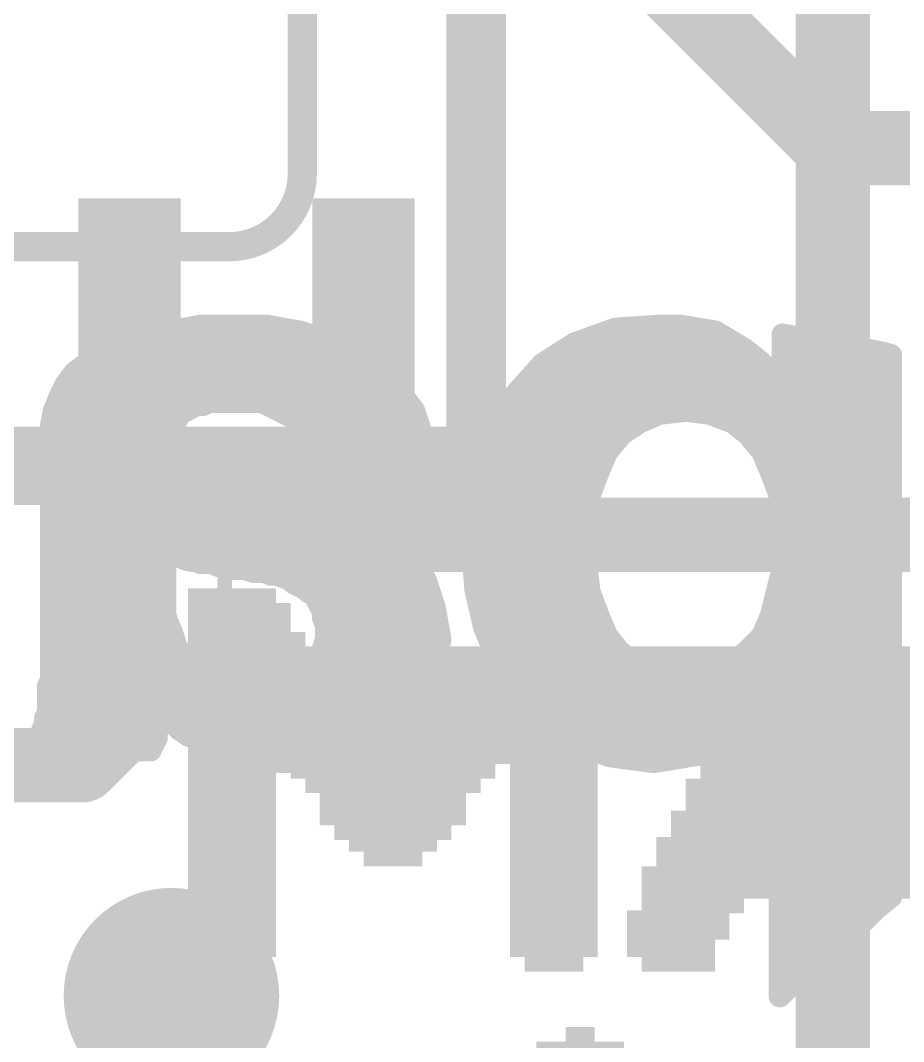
# Model space of a CAD drawing. Extents: x -23 to 84, y -20 to 26.
# Drawn here: x 13.936 to 16.955, y 18.766 to 22.255 of the extents above; entities that cross this region are included whole.
import ezdxf

# ---------------------------------------------------------------- set-up
doc = ezdxf.new("R2010")
doc.units = 0
for name, color, linetype in [('1', 12, 'CONTINUOUS'), ('16', 132, 'CONTINUOUS'), ('18', 110, 'CONTINUOUS'), ('21', 41, 'CONTINUOUS'), ('22', 40, 'CONTINUOUS'), ('51', 53, 'CONTINUOUS')]:
    doc.layers.add(name, color=color, linetype=linetype)

# ---------------------------------------------------------------- blocks, each defined once
blk = doc.blocks.new('RECT')
blk.add_solid([(-0.5, -0.5), (0.5, -0.5), (-0.5, 0.5), (0.5, 0.5)])
blk = doc.blocks.new('ROUNDV')
at = {"const_width": 0.5}
blk.add_lwpolyline([(0, -0.25, 1), (0, 0.25, 1), (0, -0.25)], format="xyb", dxfattribs=at)

msp = doc.modelspace()

# ---------------------------------------------------------------- linework, layer by layer
at = {"layer": '1', "const_width": 0.254}
for points in [[(15.9766, 22.5552), (16.7132, 21.8186)], [(16.7132, 21.8186), (17.7546, 21.8186)], [(14.3088, 20.7178), (14.3088, 21.2715)], [(14.3254, 20.7012), (14.3088, 20.7178)], [(14.3254, 20.7012), (14.5288, 20.4978)], [(14.5288, 20.4978), (20.1422, 20.4978)], [(14.4272, 19.9898), (14.1478, 19.7104)], [(19.431, 19.9898), (14.4272, 19.9898)], [(14.1478, 19.7104), (13.4832, 19.7104)]]:
    msp.add_lwpolyline(points, dxfattribs=at)
at = {"layer": '1', "const_width": 0.127}
for points in [[(16.7132, 21.8821, 1), (16.7132, 21.7551)], [(16.6683, 21.7737, 1), (16.7581, 21.8635)], [(14.3723, 21.2715, 1), (14.2453, 21.2715)], [(14.3537, 20.7627, 1), (14.2639, 20.6729)], [(14.3703, 20.7461, 1), (14.2805, 20.6563)], [(14.2805, 20.6563, 1), (14.3703, 20.7461)], [(14.2453, 20.7178, 1), (14.3723, 20.7178)], [(14.5288, 20.5613, 1), (14.5288, 20.4343)], [(14.4839, 20.4529, 1), (14.5737, 20.5427)], [(14.4272, 20.0533, 1), (14.4272, 19.9263)], [(14.4721, 19.9449, 1), (14.3823, 20.0347)], [(14.1029, 19.7553, 1), (14.1927, 19.6655)], [(14.1478, 19.6469, 1), (14.1478, 19.7739)]]:
    msp.add_lwpolyline(points, format="xyb", dxfattribs=at)
at = {"layer": '16', "const_width": 0.254}
msp.add_lwpolyline([(16.7132, 16.3068), (16.7132, 22.8854)], dxfattribs=at)
at = {"layer": '21', "const_width": 0.2032}
for points in [[(15.494, 24.257), (15.494, 20.701)], [(15.494, 20.701), (9.906, 20.701)]]:
    msp.add_lwpolyline(points, dxfattribs=at)
at = {"layer": '21', "const_width": 0.1016}
for points in [[(15.494, 20.6502, 1), (15.494, 20.7518)], [(15.4432, 20.701, 1), (15.5448, 20.701)]]:
    msp.add_lwpolyline(points, format="xyb", dxfattribs=at)
at = {"layer": '22', "const_width": 0.0762}
for points in [[(14.5514, 21.2114), (14.5014, 21.2014)], [(14.7814, 21.2114), (14.5514, 21.2114)], [(14.8314, 21.2014), (14.7814, 21.2114)], [(16.1214, 21.2114), (15.9714, 21.2014)], [(16.1914, 21.2114), (16.1214, 21.2114)], [(16.3114, 21.1914), (16.1914, 21.2114)], [(14.3414, 21.1714), (14.2914, 21.1614)], [(14.3914, 21.1914), (14.3414, 21.1714)], [(14.3719, 21.1836), (14.9148, 21.1836)], [(14.4414, 21.2014), (14.3914, 21.1914)], [(14.5014, 21.2014), (14.4414, 21.2014)], [(14.8914, 21.1914), (14.8314, 21.2014)], [(14.9514, 21.1714), (14.8914, 21.1914)], [(15.0014, 21.1614), (14.9514, 21.1714)], [(15.9714, 21.2014), (15.8314, 21.1514)], [(15.9216, 21.1836), (16.3244, 21.1836)], [(16.4114, 21.1314), (16.3114, 21.1914)], [(16.6414, 21.1614), (16.5414, 21.1814)], [(16.5414, 21.1814), (16.5414, 21.0014)], [(14.2414, 21.1414), (14.1214, 21.0514)], [(14.2914, 21.1614), (14.2414, 21.1414)], [(15.0514, 21.1414), (15.0014, 21.1614)], [(15.1514, 21.0814), (15.0514, 21.1414)], [(15.8314, 21.1514), (15.7214, 21.0814)], [(16.6814, 21.1514), (16.6414, 21.1614)], [(16.7314, 21.1414), (16.6814, 21.1514)], [(16.7714, 21.1314), (16.7314, 21.1414)], [(14.1961, 21.1074), (15.1081, 21.1074)], [(15.7623, 21.1074), (16.4414, 21.1074)], [(16.4614, 21.0914), (16.4114, 21.1314)], [(16.5414, 21.1074), (16.9114, 21.1074)], [(16.8214, 21.1314), (16.7714, 21.1314)], [(16.8714, 21.1214), (16.8214, 21.1314)], [(16.9114, 21.1114), (16.8714, 21.1214)], [(16.9114, 19.2614), (16.9114, 21.1114)], [(15.1914, 21.0514), (15.1514, 21.0814)], [(15.7214, 21.0814), (15.6314, 20.9814)], [(16.5014, 21.0514), (16.4614, 21.0914)], [(14.1214, 21.0514), (14.0914, 21.0114)], [(14.1063, 21.0312), (15.2066, 21.0312)], [(15.2214, 21.0114), (15.1914, 21.0514)], [(15.6762, 21.0312), (16.5176, 21.0312)], [(16.5414, 21.0014), (16.5014, 21.0514)], [(16.5414, 21.0312), (16.9114, 21.0312)], [(14.0914, 21.0114), (14.0714, 20.9714)], [(15.2514, 20.9614), (15.2214, 21.0114)], [(14.0714, 20.9714), (14.0514, 20.9214)], [(15.2814, 20.9214), (15.2514, 20.9614)], [(15.6314, 20.9814), (15.5614, 20.8714)], [(14.0648, 20.955), (15.2562, 20.955)], [(14.4814, 20.9114), (14.5414, 20.9414)], [(14.5414, 20.9414), (14.5614, 20.9414)], [(14.5614, 20.9414), (14.5814, 20.9514)], [(14.5814, 20.9514), (14.7614, 20.9514)], [(14.7614, 20.9514), (14.8614, 20.9014)], [(15.6146, 20.955), (16.9114, 20.955)], [(14.0514, 20.9214), (14.0414, 20.8714)], [(14.4614, 20.8814), (14.4714, 20.8914)], [(14.4714, 20.8914), (14.4814, 20.9114)], [(14.8614, 20.9014), (14.9014, 20.8614)], [(15.3014, 20.8614), (15.2814, 20.9214)], [(16.0514, 20.8814), (16.1214, 20.9114)], [(16.1214, 20.9114), (16.2114, 20.9214)], [(16.2114, 20.9214), (16.2914, 20.9114)], [(16.2914, 20.9114), (16.3714, 20.8814)], [(14.0414, 20.8714), (14.0414, 20.0014)], [(14.0429, 20.8788), (14.4601, 20.8788)], [(14.4314, 20.8214), (14.4614, 20.8814)], [(14.884, 20.8788), (15.2956, 20.8788)], [(14.9014, 20.8614), (14.9114, 20.8414)], [(15.3214, 20.7414), (15.3014, 20.8614)], [(15.5614, 20.8714), (15.5214, 20.7414)], [(15.5661, 20.8788), (16.0475, 20.8788)], [(15.9914, 20.8414), (16.0514, 20.8814)], [(16.3714, 20.8814), (16.4214, 20.8414)], [(16.3746, 20.8788), (16.9114, 20.8788)], [(14.4314, 20.7114), (14.4314, 20.8214)], [(14.9114, 20.8414), (14.9214, 20.8114)], [(15.9414, 20.7814), (15.9914, 20.8414)], [(16.4214, 20.8414), (16.4714, 20.7814)], [(14.0414, 20.8026), (14.4314, 20.8026)], [(14.9214, 20.8114), (14.9314, 20.7914)], [(14.9258, 20.8026), (15.3112, 20.8026)], [(14.9314, 20.7914), (14.9314, 20.7414)], [(15.5402, 20.8026), (15.9591, 20.8026)], [(16.4537, 20.8026), (16.9114, 20.8026)], [(15.9114, 20.7114), (15.9414, 20.7814)], [(16.4714, 20.7814), (16.5014, 20.7114)], [(14.0414, 20.7264), (14.4314, 20.7264)], [(14.9314, 20.7414), (15.3214, 20.7414)], [(15.5214, 20.7414), (15.4914, 20.6014)], [(15.5182, 20.7264), (15.9178, 20.7264)], [(16.495, 20.7264), (16.9114, 20.7264)], [(14.4614, 20.6714), (14.4314, 20.7114)], [(15.8814, 20.6314), (15.9114, 20.7114)], [(16.5014, 20.7114), (16.5314, 20.6314)], [(14.0414, 20.6502), (14.4967, 20.6502)], [(14.5114, 20.6414), (14.4614, 20.6714)], [(15.5019, 20.6502), (15.8885, 20.6502)], [(16.5244, 20.6502), (16.9114, 20.6502)], [(14.5714, 20.6214), (14.5114, 20.6414)], [(14.6414, 20.6014), (14.5714, 20.6214)], [(15.8714, 20.5514), (15.8814, 20.6314)], [(16.5314, 20.6314), (16.5414, 20.5514)], [(14.6414, 20.6014), (14.5914, 20.4014)], [(14.5914, 20.4014), (14.6414, 20.6014)], [(14.7114, 20.5914), (14.6414, 20.6014)], [(14.8914, 20.5714), (14.7114, 20.5914)], [(15.4914, 20.6014), (15.4814, 20.4514)], [(14.0414, 20.574), (14.6346, 20.574)], [(14.6346, 20.574), (14.868, 20.574)], [(14.8114, 20.3614), (14.8914, 20.5714)], [(14.8914, 20.5714), (14.8114, 20.3614)], [(14.9814, 20.5614), (14.8914, 20.5714)], [(15.0614, 20.5414), (14.9814, 20.5614)], [(15.4896, 20.574), (15.8742, 20.574)], [(15.8714, 20.4614), (15.8714, 20.5514)], [(16.5386, 20.574), (16.9114, 20.574)], [(16.5414, 20.5514), (16.5414, 20.3814)], [(15.1414, 20.5114), (15.0614, 20.5414)], [(15.2114, 20.4714), (15.1414, 20.5114)], [(14.0414, 20.4978), (14.6155, 20.4978)], [(14.6155, 20.4978), (14.8634, 20.4978)], [(14.8634, 20.4978), (15.1652, 20.4978)], [(15.4845, 20.4978), (15.8714, 20.4978)], [(16.5414, 20.4978), (16.9114, 20.4978)], [(14.4314, 20.2214), (14.4314, 20.4514)], [(14.4314, 20.4514), (14.4514, 20.4314)], [(15.2814, 20.4114), (15.2114, 20.4714)], [(15.8714, 20.4614), (15.4814, 20.4514)], [(15.4814, 20.4514), (15.8714, 20.4614)], [(15.4814, 20.4514), (15.4914, 20.3114)], [(15.8714, 20.3814), (15.8714, 20.4614)], [(14.0414, 20.4216), (14.4314, 20.4216)], [(14.4514, 20.4314), (14.4714, 20.4314)], [(14.4714, 20.4314), (14.5114, 20.4114)], [(14.491, 20.4216), (14.5965, 20.4216)], [(14.5114, 20.4114), (14.5314, 20.4114)], [(14.5314, 20.4114), (14.5514, 20.4014)], [(14.5965, 20.4216), (14.8343, 20.4216)], [(14.8343, 20.4216), (15.2695, 20.4216)], [(15.3214, 20.3414), (15.2814, 20.4114)], [(15.4835, 20.4216), (15.8714, 20.4216)], [(16.5414, 20.4216), (16.9114, 20.4216)], [(14.5514, 20.4014), (14.5914, 20.4014)], [(14.5914, 20.4014), (14.6114, 20.3914)], [(14.6114, 20.3914), (14.6314, 20.3914)], [(14.6314, 20.3914), (14.6614, 20.3814)], [(14.6614, 20.3814), (14.7014, 20.3814)], [(14.7014, 20.3814), (14.7314, 20.3714)], [(14.7314, 20.3714), (14.7714, 20.3714)], [(14.7714, 20.3714), (14.7914, 20.3614)], [(15.8814, 20.3014), (15.8714, 20.3814)], [(16.5414, 20.3814), (16.5014, 20.2214)], [(14.0414, 20.3454), (14.4314, 20.3454)], [(14.7914, 20.3614), (14.8114, 20.3614)], [(14.8114, 20.3614), (14.8414, 20.3514)], [(14.8414, 20.3514), (14.8614, 20.3414)], [(14.8534, 20.3454), (15.3191, 20.3454)], [(14.8614, 20.3414), (14.8714, 20.3314)], [(15.3514, 20.2514), (15.3214, 20.3414)], [(15.489, 20.3454), (15.8759, 20.3454)], [(16.5324, 20.3454), (16.9114, 20.3454)], [(14.8714, 20.3314), (14.9114, 20.3114)], [(14.9114, 20.3114), (14.9214, 20.3014)], [(14.9214, 20.3014), (14.9414, 20.2914)], [(15.4914, 20.3114), (15.5214, 20.1814)], [(15.9114, 20.2214), (15.8814, 20.3014)], [(14.0414, 20.2692), (14.4314, 20.2692)], [(14.9414, 20.2914), (14.9714, 20.2314)], [(14.9525, 20.2692), (15.3455, 20.2692)], [(15.5011, 20.2692), (15.8935, 20.2692)], [(16.5133, 20.2692), (16.9114, 20.2692)], [(14.9714, 20.2314), (14.9714, 20.2114)], [(15.3714, 20.1414), (15.3514, 20.2514)], [(14.0414, 20.193), (14.4409, 20.193)], [(14.4414, 20.1914), (14.4314, 20.2214)], [(14.9714, 20.2114), (14.9814, 20.1914)], [(14.9806, 20.193), (15.362, 20.193)], [(15.5187, 20.193), (15.8511, 20.193)], [(15.5714, 20.0614), (15.9114, 20.2214)], [(15.9114, 20.2214), (15.5714, 20.0614)], [(15.8511, 20.193), (15.9236, 20.193)], [(15.9414, 20.1514), (15.9114, 20.2214)], [(16.5014, 20.2214), (16.4714, 20.1514)], [(16.4892, 20.193), (16.9114, 20.193)], [(14.4514, 20.1714), (14.4414, 20.1914)], [(14.4714, 20.1114), (14.4514, 20.1714)], [(14.9814, 20.1914), (14.9814, 20.1414)], [(15.5214, 20.1814), (15.5714, 20.0614)], [(14.9814, 20.1414), (14.9714, 20.1114)], [(15.3614, 20.0914), (15.3714, 20.1414)], [(15.9814, 20.1014), (15.9414, 20.1514)], [(16.4714, 20.1514), (16.4214, 20.1014)], [(14.0414, 20.1168), (14.4696, 20.1168)], [(14.4914, 20.0914), (14.4714, 20.1114)], [(14.5114, 20.0614), (14.4914, 20.0914)], [(14.9714, 20.0914), (14.9614, 20.0714)], [(14.9714, 20.1114), (14.9714, 20.0914)], [(14.9732, 20.1168), (15.3665, 20.1168)], [(15.3614, 20.0414), (15.3614, 20.0914)], [(15.5483, 20.1168), (15.6891, 20.1168)], [(15.6891, 20.1168), (15.9691, 20.1168)], [(16.0414, 20.0514), (15.9814, 20.1014)], [(16.4214, 20.1014), (16.3614, 20.0514)], [(16.4368, 20.1168), (16.9114, 20.1168)], [(14.5314, 20.0414), (14.5114, 20.0614)], [(14.9514, 20.0614), (14.9414, 20.0414)], [(14.9614, 20.0714), (14.9514, 20.0614)], [(15.5714, 20.0614), (15.6314, 19.9514)], [(14.0414, 20.0406), (14.5326, 20.0406)], [(14.5614, 20.0214), (14.5314, 20.0414)], [(14.6014, 20.0114), (14.5614, 20.0214)], [(14.9114, 20.0214), (14.8714, 20.0014)], [(14.9214, 20.0314), (14.9114, 20.0214)], [(14.9414, 20.0414), (14.9214, 20.0314)], [(14.9398, 20.0406), (15.361, 20.0406)], [(15.3414, 20.0014), (15.3614, 20.0414)], [(15.5827, 20.0406), (16.0846, 20.0406)], [(16.1214, 20.0314), (16.0414, 20.0514)], [(16.2014, 20.0214), (16.1214, 20.0314)], [(16.2914, 20.0314), (16.2014, 20.0214)], [(16.3614, 20.0514), (16.2914, 20.0314)], [(16.3236, 20.0406), (16.9114, 20.0406)], [(14.0414, 20.0014), (14.0314, 19.9814)], [(14.6414, 19.9914), (14.6014, 20.0114)], [(14.6914, 19.9914), (14.6414, 19.9914)], [(14.7414, 19.9814), (14.6914, 19.9914)], [(14.8114, 19.9914), (14.7914, 19.9814)], [(14.8314, 19.9914), (14.8114, 19.9914)], [(14.8514, 20.0014), (14.8314, 19.9914)], [(14.8714, 20.0014), (14.8514, 20.0014)], [(15.3314, 19.9514), (15.3414, 20.0014)], [(14.0314, 19.9814), (14.0314, 19.8914)], [(14.0314, 19.9644), (15.334, 19.9644)], [(14.7914, 19.9814), (14.7414, 19.9814)], [(15.3114, 19.9214), (15.3314, 19.9514)], [(15.6243, 19.9644), (16.9114, 19.9644)], [(15.6314, 19.9514), (15.7214, 19.8614)], [(15.2814, 19.8814), (15.3114, 19.9214)], [(16.4414, 19.8414), (16.5214, 19.9414)], [(16.5214, 19.9414), (16.5314, 19.9414)], [(16.5314, 19.9414), (16.5314, 18.9214)], [(14.0314, 19.8914), (14.0214, 19.8714)], [(14.0298, 19.8882), (14.4114, 19.8882)], [(14.4114, 19.8414), (14.4114, 19.9014)], [(14.4114, 19.9014), (14.4314, 19.8714)], [(14.4202, 19.8882), (15.2865, 19.8882)], [(15.2614, 19.8514), (15.2814, 19.8814)], [(15.6946, 19.8882), (16.4788, 19.8882)], [(16.5314, 19.8882), (16.9114, 19.8882)], [(14.0214, 19.8514), (14.0114, 19.8314)], [(14.0214, 19.8714), (14.0214, 19.8514)], [(14.4314, 19.8714), (14.4614, 19.8514)], [(14.4614, 19.8514), (14.4814, 19.8314)], [(15.2314, 19.8214), (15.2614, 19.8514)], [(15.7214, 19.8614), (15.8314, 19.7814)], [(14.0114, 19.8314), (14.0114, 19.8014)], [(14.0114, 19.812), (14.4014, 19.812)], [(14.4014, 19.8314), (14.4114, 19.8414)], [(14.4014, 19.8014), (14.4014, 19.8314)], [(14.4814, 19.8314), (14.5114, 19.8114)], [(14.5105, 19.812), (15.2126, 19.812)], [(14.5114, 19.8114), (14.5414, 19.8014)], [(15.1914, 19.8014), (15.2314, 19.8214)], [(15.7893, 19.812), (16.3924, 19.812)], [(16.3414, 19.7814), (16.4414, 19.8414)], [(16.5314, 19.812), (16.9114, 19.812)], [(14.0014, 19.7814), (13.9914, 19.7714)], [(14.0114, 19.8014), (14.0014, 19.7814)], [(14.3814, 19.7714), (14.3914, 19.7814)], [(14.3914, 19.7914), (14.4014, 19.8014)], [(14.3914, 19.7814), (14.3914, 19.7914)], [(14.5414, 19.8014), (14.5714, 19.7814)], [(14.5714, 19.7814), (14.6914, 19.7414)], [(15.1214, 19.7614), (15.1614, 19.7814)], [(15.1614, 19.7814), (15.1914, 19.8014)], [(15.8314, 19.7814), (15.9514, 19.7414)], [(16.2814, 19.7514), (16.3414, 19.7814)], [(13.9914, 19.7714), (13.9914, 19.7614)], [(13.9914, 19.7614), (14.3814, 19.7614)], [(14.3814, 19.7614), (14.3814, 19.7714)], [(14.6914, 19.7414), (14.7214, 19.7414)], [(14.7214, 19.7414), (14.7514, 19.7314)], [(15.0314, 19.7314), (15.0714, 19.7414)], [(15.0714, 19.7414), (15.1214, 19.7614)], [(15.9514, 19.7414), (16.1014, 19.7214)], [(16.1014, 19.7214), (16.2814, 19.7514)], [(14.7382, 19.7358), (15.049, 19.7358)], [(14.7514, 19.7314), (14.7914, 19.7314)], [(14.7914, 19.7314), (14.8214, 19.7214)], [(14.8214, 19.7214), (14.9314, 19.7214)], [(14.9314, 19.7214), (14.9814, 19.7314)], [(14.9814, 19.7314), (15.0314, 19.7314)], [(15.9934, 19.7358), (16.1878, 19.7358)], [(16.5314, 19.7358), (16.9114, 19.7358)], [(16.5314, 19.6596), (16.9114, 19.6596)], [(16.5314, 19.5834), (16.9114, 19.5834)], [(16.5314, 19.5072), (16.9114, 19.5072)], [(16.5314, 19.431), (16.9114, 19.431)], [(16.5314, 19.3548), (16.9114, 19.3548)], [(16.5314, 19.2786), (16.9114, 19.2786)], [(16.8614, 19.2214), (16.9114, 19.2614)], [(16.7714, 19.1314), (16.8614, 19.2214)], [(16.5314, 19.2024), (16.8424, 19.2024)], [(16.5314, 19.1262), (16.7649, 19.1262)], [(16.6214, 19.0114), (16.7714, 19.1314)], [(16.5314, 19.05), (16.6697, 19.05)], [(16.5314, 18.9214), (16.6214, 19.0114)], [(16.5314, 18.9738), (16.5838, 18.9738)]]:
    msp.add_lwpolyline(points, dxfattribs=at)
at = {"layer": '22', "const_width": 0.0381}
for points in [[(14.5514, 21.2305, 1), (14.5514, 21.1924)], [(14.5551, 21.1927, 1), (14.5477, 21.2301)], [(14.7851, 21.2301, 1), (14.7777, 21.1927)], [(14.7814, 21.1924, 1), (14.7814, 21.2305)], [(16.1214, 21.2305, 1), (16.1214, 21.1924)], [(16.1227, 21.1924, 1), (16.1201, 21.2304)], [(16.1945, 21.2302, 1), (16.1883, 21.1926)], [(16.1914, 21.1924, 1), (16.1914, 21.2305)], [(14.3343, 21.1891, 1), (14.3485, 21.1537)], [(14.3451, 21.1527, 1), (14.3377, 21.1901)], [(14.3719, 21.2027, 1), (14.3719, 21.1646)], [(14.3877, 21.2101, 1), (14.3951, 21.1727)], [(14.3985, 21.1737, 1), (14.3843, 21.2091)], [(14.4414, 21.2204, 1), (14.4414, 21.1823)], [(14.4451, 21.1827, 1), (14.4377, 21.2201)], [(14.4977, 21.2201, 1), (14.5051, 21.1827)], [(14.5014, 21.1823, 1), (14.5014, 21.2204)], [(14.8345, 21.2202, 1), (14.8283, 21.1826)], [(14.8277, 21.1827, 1), (14.8351, 21.2201)], [(14.8974, 21.2095, 1), (14.8854, 21.1733)], [(14.8883, 21.1726, 1), (14.8945, 21.2102)], [(14.9148, 21.1646, 1), (14.9148, 21.2027)], [(14.9551, 21.1901, 1), (14.9477, 21.1527)], [(14.9454, 21.1533, 1), (14.9574, 21.1895)], [(15.9216, 21.2027, 1), (15.9216, 21.1646)], [(15.9701, 21.2204, 1), (15.9727, 21.1824)], [(15.9778, 21.1835, 1), (15.965, 21.2193)], [(16.3212, 21.2077, 1), (16.3016, 21.1751)], [(16.3083, 21.1726, 1), (16.3145, 21.2102)], [(16.3244, 21.1646, 1), (16.3244, 21.2027)], [(16.5451, 21.2001, 1), (16.5377, 21.1627)], [(16.5604, 21.1814, 1), (16.5223, 21.1814)], [(14.2343, 21.1591, 1), (14.2485, 21.1237)], [(14.2528, 21.1262, 1), (14.23, 21.1566)], [(14.2877, 21.1801, 1), (14.2951, 21.1427)], [(14.2985, 21.1437, 1), (14.2843, 21.1791)], [(15.0085, 21.1791, 1), (14.9943, 21.1437)], [(14.9977, 21.1427, 1), (15.0051, 21.1801)], [(15.0612, 21.1577, 1), (15.0416, 21.1251)], [(15.0443, 21.1237, 1), (15.0585, 21.1591)], [(15.825, 21.1693, 1), (15.8378, 21.1335)], [(15.8416, 21.1353, 1), (15.8212, 21.1675)], [(16.646, 21.1799, 1), (16.6368, 21.1429)], [(16.6377, 21.1427, 1), (16.6451, 21.1801)], [(16.6851, 21.1701, 1), (16.6777, 21.1327)], [(16.6768, 21.1329, 1), (16.686, 21.1699)], [(16.736, 21.1599, 1), (16.7268, 21.1229)], [(16.7277, 21.1227, 1), (16.7351, 21.1601)], [(14.1961, 21.1265, 1), (14.1961, 21.0884)], [(15.1081, 21.0884, 1), (15.1081, 21.1265)], [(15.7623, 21.1265, 1), (15.7623, 21.0884)], [(16.4233, 21.1463, 1), (16.3995, 21.1165)], [(16.4016, 21.1151, 1), (16.4212, 21.1477)], [(16.4414, 21.0884, 1), (16.4414, 21.1265)], [(16.5414, 21.1265, 1), (16.5414, 21.0884)], [(16.7714, 21.1504, 1), (16.7714, 21.1123)], [(16.7668, 21.1129, 1), (16.776, 21.1499)], [(16.8251, 21.1501, 1), (16.8177, 21.1127)], [(16.8214, 21.1123, 1), (16.8214, 21.1504)], [(16.876, 21.1399, 1), (16.8668, 21.1029)], [(16.8677, 21.1027, 1), (16.8751, 21.1401)], [(16.9305, 21.1114, 1), (16.8924, 21.1114)], [(16.9068, 21.0929, 1), (16.916, 21.1299)], [(16.9114, 21.0884, 1), (16.9114, 21.1265)], [(15.1628, 21.0966, 1), (15.14, 21.0662)], [(15.1416, 21.0651, 1), (15.1612, 21.0977)], [(15.7112, 21.0975, 1), (15.7316, 21.0653)], [(15.7356, 21.0687, 1), (15.7072, 21.0941)], [(16.4749, 21.1049, 1), (16.4479, 21.0779)], [(16.4495, 21.0765, 1), (16.4733, 21.1063)], [(14.1063, 21.0503, 1), (14.1063, 21.0122)], [(14.11, 21.0666, 1), (14.1328, 21.0362)], [(14.1366, 21.04, 1), (14.1062, 21.0628)], [(15.2066, 21.0628, 1), (15.1762, 21.04)], [(15.18, 21.0362, 1), (15.2028, 21.0666)], [(15.2066, 21.0122, 1), (15.2066, 21.0503)], [(15.6762, 21.0503, 1), (15.6762, 21.0122)], [(16.5163, 21.0633, 1), (16.4865, 21.0395)], [(16.4879, 21.0379, 1), (16.5149, 21.0649)], [(16.5176, 21.0122, 1), (16.5176, 21.0503)], [(16.5414, 21.0503, 1), (16.5414, 21.0122)], [(16.9114, 21.0122, 1), (16.9114, 21.0503)], [(14.0762, 21.0228, 1), (14.1066, 21)], [(14.1084, 21.0029, 1), (14.0744, 21.0199)], [(15.2377, 21.0212, 1), (15.2051, 21.0016)], [(15.2062, 21, 1), (15.2366, 21.0228)], [(14.0544, 20.9799, 1), (14.0884, 20.9629)], [(14.0891, 20.9643, 1), (14.0537, 20.9785)], [(15.2666, 20.9728, 1), (15.2362, 20.95)], [(15.6172, 20.9941, 1), (15.6456, 20.9687)], [(15.6475, 20.9712, 1), (15.6153, 20.9916)], [(16.5223, 21.0014, 1), (16.5604, 21.0014)], [(16.5265, 20.9895, 1), (16.5563, 21.0133)], [(14.0648, 20.9741, 1), (14.0648, 20.936)], [(14.5414, 20.9605, 1), (14.5414, 20.9224)], [(14.5499, 20.9244, 1), (14.5329, 20.9584)], [(14.5529, 20.9584, 1), (14.5699, 20.9244)], [(14.5614, 20.9224, 1), (14.5614, 20.9605)], [(14.5814, 20.9704, 1), (14.5814, 20.9323)], [(14.5899, 20.9344, 1), (14.5729, 20.9684)], [(14.7699, 20.9684, 1), (14.7529, 20.9344)], [(14.7614, 20.9323, 1), (14.7614, 20.9704)], [(15.2351, 20.9516, 1), (15.2677, 20.9712)], [(15.2562, 20.936, 1), (15.2562, 20.9741)], [(15.6146, 20.9741, 1), (15.6146, 20.936)], [(16.9114, 20.936, 1), (16.9114, 20.9741)], [(14.0337, 20.9285, 1), (14.0691, 20.9143)], [(14.0701, 20.9177, 1), (14.0327, 20.9251)], [(14.4849, 20.8779, 1), (14.4579, 20.9049)], [(14.4729, 20.9284, 1), (14.4899, 20.8944)], [(14.4984, 20.9029, 1), (14.4644, 20.9199)], [(14.8749, 20.9149, 1), (14.8479, 20.8879)], [(14.8529, 20.8844, 1), (14.8699, 20.9184)], [(15.2995, 20.9274, 1), (15.2633, 20.9154)], [(15.2662, 20.91, 1), (15.2966, 20.9328)], [(16.1193, 20.9303, 1), (16.1235, 20.8925)], [(16.1289, 20.8939, 1), (16.1139, 20.9289)], [(16.2138, 20.9403, 1), (16.209, 20.9025)], [(16.2135, 20.9025, 1), (16.2093, 20.9403)], [(16.2981, 20.9292, 1), (16.2847, 20.8936)], [(16.289, 20.8925, 1), (16.2938, 20.9303)], [(14.0605, 20.8714, 1), (14.0224, 20.8714)], [(14.0227, 20.8751, 1), (14.0601, 20.8677)], [(14.0429, 20.8979, 1), (14.0429, 20.8598)], [(14.4479, 20.8949, 1), (14.4749, 20.8679)], [(14.4784, 20.8729, 1), (14.4444, 20.8899)], [(14.4544, 20.8999, 1), (14.4884, 20.8829)], [(14.4601, 20.8598, 1), (14.4601, 20.8979)], [(14.884, 20.8979, 1), (14.884, 20.8598)], [(14.9184, 20.8699, 1), (14.8844, 20.8529)], [(14.8879, 20.8479, 1), (14.9149, 20.8749)], [(15.3202, 20.8645, 1), (15.2826, 20.8583)], [(15.2956, 20.8598, 1), (15.2956, 20.8979)], [(15.5453, 20.8816, 1), (15.5775, 20.8612)], [(15.5796, 20.8658, 1), (15.5432, 20.877)], [(15.5661, 20.8979, 1), (15.5661, 20.8598)], [(16.0439, 20.8989, 1), (16.0589, 20.8639)], [(16.062, 20.8655, 1), (16.0408, 20.8973)], [(16.0475, 20.8598, 1), (16.0475, 20.8979)], [(16.3833, 20.8963, 1), (16.3595, 20.8665)], [(16.3746, 20.8979, 1), (16.3746, 20.8598)], [(16.3647, 20.8636, 1), (16.3781, 20.8992)], [(16.9114, 20.8598, 1), (16.9114, 20.8979)], [(14.4505, 20.8214, 1), (14.4123, 20.8214)], [(14.9295, 20.8474, 1), (14.8933, 20.8354)], [(14.8944, 20.8329, 1), (14.9284, 20.8499)], [(15.2833, 20.8554, 1), (15.3195, 20.8674)], [(15.9808, 20.8573, 1), (16.002, 20.8255)], [(16.006, 20.8292, 1), (15.9768, 20.8536)], [(16.436, 20.8536, 1), (16.4068, 20.8292)], [(16.4095, 20.8265, 1), (16.4333, 20.8563)], [(14.0414, 20.8217, 1), (14.0414, 20.7836)], [(14.4144, 20.8299, 1), (14.4484, 20.8129)], [(14.4314, 20.7836, 1), (14.4314, 20.8217)], [(14.9384, 20.8199, 1), (14.9044, 20.8029)], [(14.9033, 20.8054, 1), (14.9395, 20.8174)], [(14.9258, 20.8217, 1), (14.9258, 20.7836)], [(14.9505, 20.7914, 1), (14.9123, 20.7914)], [(15.3112, 20.7836, 1), (15.3112, 20.8217)], [(15.5402, 20.8217, 1), (15.5402, 20.7836)], [(15.9591, 20.7836, 1), (15.9591, 20.8217)], [(16.4537, 20.8217, 1), (16.4537, 20.7836)], [(16.9114, 20.7836, 1), (16.9114, 20.8217)], [(14.9144, 20.7829, 1), (14.9484, 20.7999)], [(15.9268, 20.7936, 1), (15.956, 20.7692)], [(15.9589, 20.7739, 1), (15.9239, 20.7889)], [(16.4889, 20.7889, 1), (16.4539, 20.7739)], [(16.4568, 20.7692, 1), (16.486, 20.7936)], [(14.0414, 20.7455, 1), (14.0414, 20.7074)], [(14.4314, 20.7074, 1), (14.4314, 20.7455)], [(14.9314, 20.7605, 1), (14.9314, 20.7224)], [(14.9123, 20.7414, 1), (14.9505, 20.7414)], [(15.3026, 20.7383, 1), (15.3402, 20.7445)], [(15.3214, 20.7224, 1), (15.3214, 20.7605)], [(15.5182, 20.7455, 1), (15.5182, 20.7074)], [(15.5032, 20.747, 1), (15.5396, 20.7358)], [(15.54, 20.7374, 1), (15.5028, 20.7454)], [(15.9178, 20.7074, 1), (15.9178, 20.7455)], [(16.495, 20.7455, 1), (16.495, 20.7074)], [(16.9114, 20.7074, 1), (16.9114, 20.7455)], [(14.4466, 20.7228, 1), (14.4162, 20.7)], [(14.4123, 20.7114, 1), (14.4505, 20.7114)], [(15.8939, 20.7189, 1), (15.9289, 20.7039)], [(15.9292, 20.7047, 1), (15.8936, 20.7181)], [(16.5192, 20.7181, 1), (16.4836, 20.7047)], [(16.4839, 20.7039, 1), (16.5189, 20.7189)], [(14.0414, 20.6693, 1), (14.0414, 20.6312)], [(14.4712, 20.6877, 1), (14.4516, 20.6551)], [(14.4462, 20.66, 1), (14.4766, 20.6828)], [(14.4967, 20.6312, 1), (14.4967, 20.6693)], [(15.5019, 20.6693, 1), (15.5019, 20.6312)], [(15.8885, 20.6312, 1), (15.8885, 20.6693)], [(16.5244, 20.6693, 1), (16.5244, 20.6312)], [(16.9114, 20.6312, 1), (16.9114, 20.6693)], [(14.5174, 20.6595, 1), (14.5054, 20.6233)], [(14.5016, 20.6251, 1), (14.5212, 20.6577)], [(14.5766, 20.6397, 1), (14.5662, 20.6031)], [(14.5654, 20.6033, 1), (14.5774, 20.6395)], [(15.8636, 20.6381, 1), (15.8992, 20.6247)], [(15.9003, 20.629, 1), (15.8625, 20.6338)], [(16.5503, 20.6338, 1), (16.5125, 20.629)], [(16.5136, 20.6247, 1), (16.5492, 20.6381)], [(14.6441, 20.6203, 1), (14.6387, 20.5825)], [(14.6599, 20.5968, 1), (14.6229, 20.606)], [(14.6599, 20.5968, 1), (14.6229, 20.606)], [(14.6362, 20.5831, 1), (14.6466, 20.6197)], [(14.7135, 20.6103, 1), (14.7093, 20.5725)], [(14.7087, 20.5725, 1), (14.7141, 20.6103)], [(15.4728, 20.6054, 1), (15.51, 20.5974)], [(15.5104, 20.6001, 1), (15.4724, 20.6027)], [(14.0414, 20.5931, 1), (14.0414, 20.555)], [(14.6346, 20.5931, 1), (14.6346, 20.555)], [(14.6346, 20.555, 1), (14.6346, 20.5931)], [(14.868, 20.555, 1), (14.868, 20.5931)], [(14.8935, 20.5903, 1), (14.8893, 20.5525)], [(14.9092, 20.5646, 1), (14.8736, 20.5782)], [(14.9092, 20.5646, 1), (14.8736, 20.5782)], [(14.8893, 20.5525, 1), (14.8935, 20.5903)], [(14.986, 20.5799, 1), (14.9768, 20.5429)], [(14.9793, 20.5425, 1), (14.9835, 20.5803)], [(15.4896, 20.5931, 1), (15.4896, 20.555)], [(15.8905, 20.5514, 1), (15.8524, 20.5514)], [(15.8742, 20.555, 1), (15.8742, 20.5931)], [(16.5386, 20.5931, 1), (16.5386, 20.555)], [(16.5604, 20.5514, 1), (16.5223, 20.5514)], [(16.9114, 20.555, 1), (16.9114, 20.5931)], [(15.0681, 20.5592, 1), (15.0547, 20.5236)], [(15.0568, 20.5229, 1), (15.066, 20.5599)], [(15.1509, 20.5279, 1), (15.1319, 20.4949)], [(15.1347, 20.4936, 1), (15.1481, 20.5292)], [(15.8525, 20.5538, 1), (15.8903, 20.549)], [(16.5225, 20.549, 1), (16.5603, 20.5538)], [(14.0414, 20.5169, 1), (14.0414, 20.4788)], [(14.6155, 20.5169, 1), (14.6155, 20.4788)], [(14.6155, 20.4788, 1), (14.6155, 20.5169)], [(14.8634, 20.5169, 1), (14.8634, 20.4788)], [(14.8634, 20.4788, 1), (14.8634, 20.5169)], [(15.1652, 20.4788, 1), (15.1652, 20.5169)], [(15.4845, 20.5169, 1), (15.4845, 20.4788)], [(15.8714, 20.4788, 1), (15.8714, 20.5169)], [(16.5414, 20.5169, 1), (16.5414, 20.4788)], [(16.9114, 20.4788, 1), (16.9114, 20.5169)], [(14.4505, 20.4514, 1), (14.4123, 20.4514)], [(14.4449, 20.4649, 1), (14.4179, 20.4379)], [(15.2238, 20.4859, 1), (15.199, 20.4569)], [(15.2019, 20.4549, 1), (15.2209, 20.4879)], [(15.5004, 20.4528, 1), (15.4624, 20.45)], [(15.4809, 20.4704, 1), (15.4819, 20.4324)], [(15.4809, 20.4704, 1), (15.4819, 20.4324)], [(15.8905, 20.4614, 1), (15.8524, 20.4614)], [(15.8524, 20.4614, 1), (15.8905, 20.4614)], [(15.8719, 20.4424, 1), (15.8709, 20.4804)], [(15.8719, 20.4424, 1), (15.8709, 20.4804)], [(14.0414, 20.4407, 1), (14.0414, 20.4026)], [(14.4314, 20.4026, 1), (14.4314, 20.4407)], [(14.4514, 20.4505, 1), (14.4514, 20.4123)], [(14.4379, 20.4179, 1), (14.4649, 20.4449)], [(14.4799, 20.4484, 1), (14.4629, 20.4144)], [(14.4714, 20.4123, 1), (14.4714, 20.4505)], [(14.491, 20.4407, 1), (14.491, 20.4026)], [(14.5114, 20.4305, 1), (14.5114, 20.3924)], [(14.5029, 20.3944, 1), (14.5199, 20.4284)], [(14.5399, 20.4284, 1), (14.5229, 20.3944)], [(14.5314, 20.3924, 1), (14.5314, 20.4305)], [(14.5965, 20.4407, 1), (14.5965, 20.4026)], [(14.5965, 20.4026, 1), (14.5965, 20.4407)], [(14.8343, 20.4407, 1), (14.8343, 20.4026)], [(14.8343, 20.4026, 1), (14.8343, 20.4407)], [(15.2979, 20.4209, 1), (15.2649, 20.4019)], [(15.269, 20.3969, 1), (15.2938, 20.4259)], [(15.2695, 20.4026, 1), (15.2695, 20.4407)], [(15.4624, 20.4527, 1), (15.5004, 20.4501)], [(15.4835, 20.4407, 1), (15.4835, 20.4026)], [(15.8714, 20.4026, 1), (15.8714, 20.4407)], [(16.5414, 20.4407, 1), (16.5414, 20.4026)], [(16.9114, 20.4026, 1), (16.9114, 20.4407)], [(14.5514, 20.4205, 1), (14.5514, 20.3824)], [(14.5429, 20.3844, 1), (14.5599, 20.4184)], [(14.5999, 20.4184, 1), (14.5829, 20.3844)], [(14.5729, 20.406, 1), (14.6099, 20.3968)], [(14.5729, 20.406, 1), (14.6099, 20.3968)], [(14.5914, 20.3824, 1), (14.5914, 20.4205)], [(14.6114, 20.4105, 1), (14.6114, 20.3724)], [(14.6029, 20.3744, 1), (14.6199, 20.4084)], [(14.6374, 20.4095, 1), (14.6254, 20.3733)], [(14.6314, 20.3724, 1), (14.6314, 20.4105)], [(14.6614, 20.4004, 1), (14.6614, 20.3623)], [(14.6554, 20.3633, 1), (14.6674, 20.3995)], [(14.7074, 20.3995, 1), (14.6954, 20.3633)], [(14.7014, 20.3623, 1), (14.7014, 20.4004)], [(14.7314, 20.3905, 1), (14.7314, 20.3524)], [(14.7254, 20.3533, 1), (14.7374, 20.3895)], [(14.7799, 20.3884, 1), (14.7629, 20.3544)], [(14.7714, 20.3524, 1), (14.7714, 20.3905)], [(15.8903, 20.3838, 1), (15.8525, 20.379)], [(16.5599, 20.3768, 1), (16.5229, 20.386)], [(14.0414, 20.3645, 1), (14.0414, 20.3264)], [(14.4314, 20.3264, 1), (14.4314, 20.3645)], [(14.7914, 20.3804, 1), (14.7914, 20.3423)], [(14.7829, 20.3444, 1), (14.7999, 20.3784)], [(14.8174, 20.3795, 1), (14.8054, 20.3433)], [(14.7936, 20.3682, 1), (14.8292, 20.3546)], [(14.7936, 20.3682, 1), (14.8292, 20.3546)], [(14.8114, 20.3423, 1), (14.8114, 20.3804)], [(14.8499, 20.3684, 1), (14.8329, 20.3344)], [(14.8534, 20.3645, 1), (14.8534, 20.3264)], [(14.8354, 20.3333, 1), (14.8474, 20.3695)], [(14.8749, 20.3549, 1), (14.8479, 20.3279)], [(14.8529, 20.3244, 1), (14.8699, 20.3584)], [(15.3395, 20.3474, 1), (15.3033, 20.3354)], [(15.3191, 20.3264, 1), (15.3191, 20.3645)], [(15.489, 20.3645, 1), (15.489, 20.3264)], [(15.8524, 20.3814, 1), (15.8905, 20.3814)], [(15.8759, 20.3264, 1), (15.8759, 20.3645)], [(16.5324, 20.3645, 1), (16.5324, 20.3264)], [(16.5223, 20.3814, 1), (16.5604, 20.3814)], [(16.9114, 20.3264, 1), (16.9114, 20.3645)], [(14.8799, 20.3484, 1), (14.8629, 20.3144)], [(14.8579, 20.3179, 1), (14.8849, 20.3449)], [(14.9249, 20.3249, 1), (14.8979, 20.2979)], [(14.9299, 20.3184, 1), (14.9129, 20.2844)], [(14.9029, 20.2944, 1), (14.9199, 20.3284)], [(15.3049, 20.3319, 1), (15.3379, 20.3509)], [(15.51, 20.3157, 1), (15.4728, 20.3071)], [(15.8992, 20.3081, 1), (15.8636, 20.2947)], [(14.0414, 20.2883, 1), (14.0414, 20.2502)], [(14.4314, 20.2502, 1), (14.4314, 20.2883)], [(14.9079, 20.2879, 1), (14.9349, 20.3149)], [(14.9584, 20.2999, 1), (14.9244, 20.2829)], [(14.9329, 20.2744, 1), (14.9499, 20.3084)], [(14.9525, 20.2883, 1), (14.9525, 20.2502)], [(15.3455, 20.2502, 1), (15.3455, 20.2883)], [(15.4724, 20.31, 1), (15.5104, 20.3128)], [(15.5011, 20.2883, 1), (15.5011, 20.2502)], [(15.8625, 20.299, 1), (15.9003, 20.3038)], [(15.8935, 20.2502, 1), (15.8935, 20.2883)], [(16.5133, 20.2883, 1), (16.5133, 20.2502)], [(16.9114, 20.2502, 1), (16.9114, 20.2883)], [(14.9905, 20.2314, 1), (14.9524, 20.2314)], [(15.3701, 20.2548, 1), (15.3327, 20.248)], [(15.3333, 20.2454, 1), (15.3695, 20.2574)], [(14.0414, 20.2121, 1), (14.0414, 20.174)], [(14.4495, 20.2274, 1), (14.4133, 20.2154)], [(14.4123, 20.2214, 1), (14.4505, 20.2214)], [(14.4409, 20.174, 1), (14.4409, 20.2121)], [(14.9884, 20.2199, 1), (14.9544, 20.2029)], [(14.9544, 20.2229, 1), (14.9884, 20.2399)], [(14.9806, 20.2121, 1), (14.9806, 20.174)], [(15.362, 20.174, 1), (15.362, 20.2121)], [(15.5187, 20.2121, 1), (15.5187, 20.174)], [(15.8511, 20.2121, 1), (15.8511, 20.174)], [(15.8511, 20.174, 1), (15.8511, 20.2121)], [(15.9289, 20.2289, 1), (15.8939, 20.2139)], [(15.8936, 20.2147, 1), (15.9292, 20.2281)], [(15.9195, 20.2042, 1), (15.9033, 20.2386)], [(15.9195, 20.2042, 1), (15.9033, 20.2386)], [(15.9236, 20.174, 1), (15.9236, 20.2121)], [(16.4892, 20.2121, 1), (16.4892, 20.174)], [(16.4829, 20.226, 1), (16.5199, 20.2168)], [(16.5189, 20.2139, 1), (16.4839, 20.2289)], [(16.9114, 20.174, 1), (16.9114, 20.2121)], [(14.4584, 20.1999, 1), (14.4244, 20.1829)], [(14.4233, 20.1854, 1), (14.4595, 20.1974)], [(14.4695, 20.1774, 1), (14.4333, 20.1654)], [(14.4344, 20.1629, 1), (14.4684, 20.1799)], [(14.9524, 20.2114, 1), (14.9905, 20.2114)], [(15.0005, 20.1914, 1), (14.9624, 20.1914)], [(14.9644, 20.1829, 1), (14.9984, 20.1999)], [(15.539, 20.1887, 1), (15.5038, 20.1741)], [(15.5028, 20.1771, 1), (15.54, 20.1857)], [(14.9995, 20.1354, 1), (14.9633, 20.1474)], [(15.3901, 20.1377, 1), (15.3527, 20.1451)], [(15.3527, 20.138, 1), (15.3901, 20.1448)], [(15.9563, 20.1633, 1), (15.9265, 20.1395)], [(15.9239, 20.1439, 1), (15.9589, 20.1589)], [(16.4539, 20.1589, 1), (16.4889, 20.1439)], [(16.4849, 20.1379, 1), (16.4579, 20.1649)], [(14.0414, 20.1359, 1), (14.0414, 20.0978)], [(14.4849, 20.1249, 1), (14.4579, 20.0979)], [(14.4533, 20.1054, 1), (14.4895, 20.1174)], [(14.4696, 20.0978, 1), (14.4696, 20.1359)], [(14.5073, 20.102, 1), (14.4755, 20.0808)], [(14.9533, 20.1174, 1), (14.9895, 20.1054)], [(14.9905, 20.1114, 1), (14.9524, 20.1114)], [(14.9732, 20.1359, 1), (14.9732, 20.0978)], [(14.9884, 20.0829, 1), (14.9544, 20.0999)], [(14.9624, 20.1414, 1), (15.0005, 20.1414)], [(15.3805, 20.0914, 1), (15.3424, 20.0914)], [(15.3665, 20.0978, 1), (15.3665, 20.1359)], [(15.5483, 20.1359, 1), (15.5483, 20.0978)], [(15.6891, 20.1359, 1), (15.6891, 20.0978)], [(15.6891, 20.0978, 1), (15.6891, 20.1359)], [(15.9936, 20.116, 1), (15.9692, 20.0868)], [(15.9665, 20.0895, 1), (15.9963, 20.1133)], [(15.9691, 20.0978, 1), (15.9691, 20.1359)], [(16.4079, 20.1149, 1), (16.4349, 20.0879)], [(16.4336, 20.0868, 1), (16.4092, 20.116)], [(16.4368, 20.1359, 1), (16.4368, 20.0978)], [(16.9114, 20.0978, 1), (16.9114, 20.1359)], [(14.4779, 20.0779, 1), (14.5049, 20.1049)], [(14.5249, 20.0749, 1), (14.4979, 20.0479)], [(14.9379, 20.0749, 1), (14.9649, 20.0479)], [(14.9684, 20.0529, 1), (14.9344, 20.0699)], [(14.9444, 20.0799, 1), (14.9784, 20.0629)], [(14.9749, 20.0579, 1), (14.9479, 20.0849)], [(14.9524, 20.0914, 1), (14.9905, 20.0914)], [(15.3427, 20.0951, 1), (15.3801, 20.0877)], [(15.5881, 20.0705, 1), (15.5547, 20.0523)], [(15.5633, 20.0786, 1), (15.5795, 20.0442)], [(15.5633, 20.0786, 1), (15.5795, 20.0442)], [(14.0414, 20.0597, 1), (14.0414, 20.0216)], [(14.4955, 20.0508, 1), (14.5273, 20.072)], [(14.542, 20.0573, 1), (14.5208, 20.0255)], [(14.5179, 20.0279, 1), (14.5449, 20.0549)], [(14.5326, 20.0216, 1), (14.5326, 20.0597)], [(14.566, 20.0399, 1), (14.5568, 20.0029)], [(14.9129, 20.0484, 1), (14.9299, 20.0144)], [(14.9199, 20.0044, 1), (14.9029, 20.0384)], [(14.9349, 20.0179, 1), (14.9079, 20.0449)], [(14.9398, 20.0597, 1), (14.9398, 20.0216)], [(14.9244, 20.0499, 1), (14.9584, 20.0329)], [(14.9499, 20.0244, 1), (14.9329, 20.0584)], [(15.3424, 20.0414, 1), (15.3805, 20.0414)], [(15.3784, 20.0329, 1), (15.3444, 20.0499)], [(15.361, 20.0216, 1), (15.361, 20.0597)], [(15.5538, 20.0541, 1), (15.589, 20.0687)], [(15.5827, 20.0597, 1), (15.5827, 20.0216)], [(16.046, 20.0699, 1), (16.0368, 20.0329)], [(16.0292, 20.0368, 1), (16.0536, 20.066)], [(16.0846, 20.0216, 1), (16.0846, 20.0597)], [(16.1238, 20.0503, 1), (16.119, 20.0125)], [(16.1168, 20.0129, 1), (16.126, 20.0499)], [(16.1993, 20.0403, 1), (16.2035, 20.0025)], [(16.199, 20.0025, 1), (16.2038, 20.0403)], [(16.2862, 20.0497, 1), (16.2966, 20.0131)], [(16.2935, 20.0125, 1), (16.2893, 20.0503)], [(16.3236, 20.0597, 1), (16.3236, 20.0216)], [(16.3492, 20.066, 1), (16.3736, 20.0368)], [(16.3666, 20.0331, 1), (16.3562, 20.0697)], [(16.9114, 20.0216, 1), (16.9114, 20.0597)], [(14.0584, 19.9929, 1), (14.0244, 20.0099)], [(14.5508, 20.0055, 1), (14.572, 20.0373)], [(14.6099, 20.0284, 1), (14.5929, 19.9944)], [(14.5968, 19.9929, 1), (14.606, 20.0299)], [(14.6414, 20.0105, 1), (14.6414, 19.9724)], [(14.6329, 19.9744, 1), (14.6499, 20.0084)], [(14.6951, 20.0101, 1), (14.6877, 19.9727)], [(14.6914, 19.9724, 1), (14.6914, 20.0105)], [(14.8114, 20.0105, 1), (14.8114, 19.9724)], [(14.8199, 19.9744, 1), (14.8029, 20.0084)], [(14.8229, 20.0084, 1), (14.8399, 19.9744)], [(14.8314, 19.9724, 1), (14.8314, 20.0105)], [(14.8514, 20.0205, 1), (14.8514, 19.9824)], [(14.8599, 19.9844, 1), (14.8429, 20.0184)], [(14.8629, 20.0184, 1), (14.8799, 19.9844)], [(14.8714, 19.9824, 1), (14.8714, 20.0205)], [(14.8979, 20.0349, 1), (14.9249, 20.0079)], [(15.3244, 20.0099, 1), (15.3584, 19.9929)], [(15.3601, 19.9977, 1), (15.3227, 20.0051)], [(14.0505, 19.9814, 1), (14.0124, 19.9814)], [(14.0144, 19.9899, 1), (14.0484, 19.9729)], [(14.0314, 19.9835, 1), (14.0314, 19.9454)], [(14.0224, 20.0014, 1), (14.0605, 20.0014)], [(14.7414, 20.0005, 1), (14.7414, 19.9624)], [(14.7377, 19.9627, 1), (14.7451, 20.0001)], [(14.7829, 19.9984, 1), (14.7999, 19.9644)], [(14.7914, 19.9624, 1), (14.7914, 20.0005)], [(15.3473, 19.9408, 1), (15.3155, 19.962)], [(15.334, 19.9454, 1), (15.334, 19.9835)], [(15.6243, 19.9835, 1), (15.6243, 19.9454)], [(15.6449, 19.9649, 1), (15.6179, 19.9379)], [(16.9114, 19.9454, 1), (16.9114, 19.9835)], [(15.3266, 19.91, 1), (15.2962, 19.9328)], [(15.3127, 19.9551, 1), (15.3501, 19.9477)], [(15.6147, 19.9423, 1), (15.6481, 19.9605)], [(16.5214, 19.9605, 1), (16.5214, 19.9224)], [(16.5363, 19.9295, 1), (16.5065, 19.9533)], [(16.5505, 19.9414, 1), (16.5124, 19.9414)], [(16.5314, 19.9224, 1), (16.5314, 19.9605)], [(14.0298, 19.9073, 1), (14.0298, 19.8692)], [(14.0484, 19.8829, 1), (14.0144, 19.8999)], [(14.4273, 19.912, 1), (14.3955, 19.8908)], [(14.4305, 19.9014, 1), (14.3924, 19.9014)], [(14.4202, 19.9073, 1), (14.4202, 19.8692)], [(14.4114, 19.8692, 1), (14.4114, 19.9073)], [(15.2973, 19.8708, 1), (15.2655, 19.892)], [(15.2865, 19.8692, 1), (15.2865, 19.9073)], [(15.2955, 19.932, 1), (15.3273, 19.9108)], [(15.6946, 19.9073, 1), (15.6946, 19.8692)], [(16.4788, 19.8692, 1), (16.4788, 19.9073)], [(16.5314, 19.9073, 1), (16.5314, 19.8692)], [(16.9114, 19.8692, 1), (16.9114, 19.9073)], [(14.0404, 19.8714, 1), (14.0023, 19.8714)], [(14.0044, 19.8799, 1), (14.0384, 19.8629)], [(14.0384, 19.8429, 1), (14.0044, 19.8599)], [(14.0124, 19.8914, 1), (14.0505, 19.8914)], [(14.442, 19.8873, 1), (14.4208, 19.8555)], [(14.4155, 19.8608, 1), (14.4473, 19.882)], [(14.4749, 19.8649, 1), (14.4479, 19.8379)], [(14.4508, 19.8355, 1), (14.472, 19.8673)], [(15.2749, 19.8379, 1), (15.2479, 19.8649)], [(15.2662, 19.8928, 1), (15.2966, 19.87)], [(15.7326, 19.8768, 1), (15.7102, 19.846)], [(15.7079, 19.8479, 1), (15.7349, 19.8749)], [(14.0305, 19.8314, 1), (13.9924, 19.8314)], [(13.9944, 19.8399, 1), (14.0284, 19.8229)], [(14.0114, 19.8311, 1), (14.0114, 19.793)], [(14.0023, 19.8514, 1), (14.0404, 19.8514)], [(14.3879, 19.8449, 1), (14.4149, 19.8179)], [(14.4205, 19.8314, 1), (14.3824, 19.8314)], [(14.3924, 19.8414, 1), (14.4305, 19.8414)], [(14.4249, 19.8279, 1), (14.3979, 19.8549)], [(14.4014, 19.793, 1), (14.4014, 19.8311)], [(14.492, 19.8473, 1), (14.4708, 19.8155)], [(14.4679, 19.8179, 1), (14.4949, 19.8449)], [(14.5105, 19.8311, 1), (14.5105, 19.793)], [(14.5174, 19.8295, 1), (14.5054, 19.7933)], [(15.2179, 19.8349, 1), (15.2449, 19.8079)], [(15.2126, 19.793, 1), (15.2126, 19.8311)], [(15.2399, 19.8044, 1), (15.2229, 19.8384)], [(15.2455, 19.862, 1), (15.2773, 19.8408)], [(15.7893, 19.8311, 1), (15.7893, 19.793)], [(16.3924, 19.793, 1), (16.3924, 19.8311)], [(16.4265, 19.8533, 1), (16.4563, 19.8295)], [(16.4512, 19.8251, 1), (16.4316, 19.8577)], [(16.5314, 19.8311, 1), (16.5314, 19.793)], [(16.9114, 19.793, 1), (16.9114, 19.8311)], [(14.0149, 19.7679, 1), (13.9879, 19.7949)], [(13.9924, 19.8014, 1), (14.0305, 19.8014)], [(14.0284, 19.7929, 1), (13.9944, 19.8099)], [(14.3779, 19.8049, 1), (14.4049, 19.7779)], [(14.4105, 19.7914, 1), (14.3724, 19.7914)], [(14.4049, 19.7679, 1), (14.3779, 19.7949)], [(14.3824, 19.8014, 1), (14.4205, 19.8014)], [(14.4149, 19.7879, 1), (14.3879, 19.8149)], [(14.5008, 19.7955, 1), (14.522, 19.8273)], [(14.552, 19.8173, 1), (14.5308, 19.7855)], [(14.5354, 19.7833, 1), (14.5474, 19.8195)], [(14.5774, 19.7995, 1), (14.5654, 19.7633)], [(14.5608, 19.7655, 1), (14.582, 19.7973)], [(15.1508, 19.7973, 1), (15.172, 19.7655)], [(15.1699, 19.7644, 1), (15.1529, 19.7984)], [(15.1829, 19.8184, 1), (15.1999, 19.7844)], [(15.202, 19.7855, 1), (15.1808, 19.8173)], [(15.8374, 19.7995, 1), (15.8254, 19.7633)], [(15.8202, 19.766, 1), (15.8426, 19.7968)], [(16.3316, 19.7977, 1), (16.3512, 19.7651)], [(16.3499, 19.7644, 1), (16.3329, 19.7984)], [(13.9779, 19.7849, 1), (14.0049, 19.7579)], [(13.9914, 19.7805, 1), (13.9914, 19.7424)], [(14.0105, 19.7714, 1), (13.9724, 19.7714)], [(13.9724, 19.7614, 1), (14.0105, 19.7614)], [(13.9844, 19.7899, 1), (14.0184, 19.7729)], [(14.4005, 19.7714, 1), (14.3624, 19.7714)], [(14.3679, 19.7849, 1), (14.3949, 19.7579)], [(14.3624, 19.7614, 1), (14.4005, 19.7614)], [(14.3724, 19.7814, 1), (14.4105, 19.7814)], [(14.3814, 19.7424, 1), (14.3814, 19.7805)], [(14.6914, 19.7605, 1), (14.6914, 19.7224)], [(14.6854, 19.7233, 1), (14.6974, 19.7595)], [(14.7274, 19.7595, 1), (14.7154, 19.7233)], [(14.7214, 19.7224, 1), (14.7214, 19.7605)], [(15.0643, 19.7591, 1), (15.0785, 19.7237)], [(15.076, 19.7229, 1), (15.0668, 19.7599)], [(15.1129, 19.7784, 1), (15.1299, 19.7444)], [(15.1285, 19.7437, 1), (15.1143, 19.7791)], [(15.9539, 19.7603, 1), (15.9489, 19.7225)], [(15.9454, 19.7233, 1), (15.9574, 19.7595)], [(16.2729, 19.7684, 1), (16.2899, 19.7344)], [(16.2845, 19.7326, 1), (16.2783, 19.7702)], [(14.7382, 19.7549, 1), (14.7382, 19.7168)], [(14.7514, 19.7505, 1), (14.7514, 19.7124)], [(14.7454, 19.7133, 1), (14.7574, 19.7495)], [(14.7974, 19.7495, 1), (14.7854, 19.7133)], [(14.7914, 19.7124, 1), (14.7914, 19.7505)], [(14.8214, 19.7405, 1), (14.8214, 19.7024)], [(14.8154, 19.7033, 1), (14.8274, 19.7395)], [(14.9277, 19.7401, 1), (14.9351, 19.7027)], [(14.9314, 19.7024, 1), (14.9314, 19.7405)], [(14.9814, 19.7505, 1), (14.9814, 19.7124)], [(14.9851, 19.7127, 1), (14.9777, 19.7501)], [(15.0268, 19.7499, 1), (15.036, 19.7129)], [(15.0314, 19.7124, 1), (15.0314, 19.7505)], [(15.049, 19.7168, 1), (15.049, 19.7549)], [(15.9934, 19.7549, 1), (15.9934, 19.7168)], [(16.0983, 19.7402, 1), (16.1045, 19.7026)], [(16.0989, 19.7025, 1), (16.1039, 19.7403)], [(16.1878, 19.7168, 1), (16.1878, 19.7549)], [(16.5314, 19.7549, 1), (16.5314, 19.7168)], [(16.9114, 19.7168, 1), (16.9114, 19.7549)], [(16.5314, 19.6787, 1), (16.5314, 19.6406)], [(16.9114, 19.6406, 1), (16.9114, 19.6787)], [(16.5314, 19.6025, 1), (16.5314, 19.5644)], [(16.9114, 19.5644, 1), (16.9114, 19.6025)], [(16.5314, 19.5263, 1), (16.5314, 19.4882)], [(16.9114, 19.4882, 1), (16.9114, 19.5263)], [(16.5314, 19.4501, 1), (16.5314, 19.412)], [(16.9114, 19.412, 1), (16.9114, 19.4501)], [(16.5314, 19.3739, 1), (16.5314, 19.3358)], [(16.9114, 19.3358, 1), (16.9114, 19.3739)], [(16.5314, 19.2977, 1), (16.5314, 19.2596)], [(16.9233, 19.2465, 1), (16.8995, 19.2763)], [(16.9114, 19.2596, 1), (16.9114, 19.2977)], [(16.8495, 19.2363, 1), (16.8733, 19.2065)], [(16.8749, 19.2079, 1), (16.8479, 19.2349)], [(16.8924, 19.2614, 1), (16.9305, 19.2614)], [(16.5314, 19.2215, 1), (16.5314, 19.1834)], [(16.8424, 19.1834, 1), (16.8424, 19.2215)], [(16.5314, 19.1453, 1), (16.5314, 19.1072)], [(16.7579, 19.1449, 1), (16.7849, 19.1179)], [(16.7833, 19.1165, 1), (16.7595, 19.1463)], [(16.7649, 19.1072, 1), (16.7649, 19.1453)], [(16.5314, 19.0691, 1), (16.5314, 19.031)], [(16.6697, 19.031, 1), (16.6697, 19.0691)], [(16.6095, 19.0263, 1), (16.6333, 18.9965)], [(16.6349, 18.9979, 1), (16.6079, 19.0249)], [(16.5314, 18.9929, 1), (16.5314, 18.9548)], [(16.5838, 18.9548, 1), (16.5838, 18.9929)], [(16.5179, 18.9349, 1), (16.5449, 18.9079)], [(16.5124, 18.9214, 1), (16.5505, 18.9214)]]:
    msp.add_lwpolyline(points, format="xyb", dxfattribs=at)
at = {"layer": '51', "const_width": 0.1}
for points in [[(15.5098, 20.8165), (15.5098, 24.1165)], [(14.8998, 23.2015), (14.8998, 21.7315)], [(14.6498, 21.4815), (12.3998, 21.4815)], [(9.9098, 20.8165), (15.5098, 20.8165)]]:
    msp.add_lwpolyline(points, dxfattribs=at)
at = {"layer": '51'}
for points, const_width in [([(14.6498, 21.4815, 0.4142), (14.8998, 21.7315)], 0.1), ([(14.9248, 21.7315, 1), (14.8748, 21.7315)], 0.05), ([(14.8748, 21.7315, 1), (14.9248, 21.7315)], 0.05), ([(14.6498, 21.5065, 1), (14.6498, 21.4565)], 0.05), ([(14.6498, 21.4565, 1), (14.6498, 21.5065)], 0.05), ([(15.5098, 20.7915, 1), (15.5098, 20.8415)], 0.05), ([(15.4848, 20.8165, 1), (15.5348, 20.8165)], 0.05)]:
    msp.add_lwpolyline(points, format="xyb", dxfattribs=dict(at, const_width=const_width))

# ---------------------------------------------------------------- block references
at = {"layer": '1', "xscale": 0.75, "yscale": 0.35, "rotation": 270}
for p in [(14.3088, 21.2715), (15.1088, 21.2715)]:
    msp.add_blockref('RECT', p, dxfattribs=at)
at = {"layer": '18', "xscale": 0.7366, "yscale": 0.7366}
msp.add_blockref('ROUNDV', (14.4526, 18.923), dxfattribs=at)
msp.add_blockref('ROUNDV', (14.4526, 18.923), dxfattribs=at)
at = {"layer": '21'}
for p, xscale, yscale in [((14.6346, 20.34), 0.05, 0.05), ((15.7596, 20.34), 0.1, 0.05), ((16.6846, 20.34), 0.05, 0.05), ((14.6596, 20.29), 0.3, 0.05), ((15.7596, 20.29), 0.3, 0.05), ((16.6846, 20.29), 0.25, 0.05), ((14.6846, 20.24), 0.35, 0.05), ((15.7346, 20.24), 0.35, 0.05), ((16.6596, 20.24), 0.3, 0.05), ((14.6846, 20.19), 0.35, 0.05), ((15.7096, 20.19), 0.4, 0.05), ((16.6846, 20.19), 0.35, 0.05), ((14.7096, 20.14), 0.4, 0.05), ((15.7096, 20.14), 0.4, 0.05), ((16.6596, 20.14), 0.4, 0.05), ((14.7346, 20.09), 0.45, 0.05), ((15.6846, 20.09), 0.45, 0.05), ((16.6846, 20.09), 0.45, 0.05), ((14.7596, 20.04), 0.5, 0.05), ((15.6596, 20.04), 0.5, 0.05), ((16.6596, 20.04), 0.5, 0.05), ((14.7846, 19.99), 0.55, 0.05), ((15.6346, 19.99), 0.55, 0.05), ((16.6846, 19.99), 0.55, 0.05), ((14.7846, 19.94), 0.55, 0.05), ((15.6346, 19.94), 0.55, 0.05), ((16.6596, 19.94), 0.6, 0.05), ((14.8096, 19.89), 0.6, 0.05), ((15.6096, 19.89), 0.6, 0.05), ((16.6846, 19.89), 0.65, 0.05), ((14.8346, 19.84), 0.65, 0.05), ((15.5846, 19.84), 0.65, 0.05), ((16.6596, 19.84), 0.7, 0.05), ((15.2096, 19.79), 1.4, 0.05), ((16.6846, 19.79), 0.75, 0.05), ((15.2096, 19.74), 1.4, 0.05), ((16.4596, 19.74), 0.4, 0.05), ((16.8846, 19.74), 0.35, 0.05), ((14.6596, 19.69), 0.3, 0.05), ((15.2096, 19.69), 0.7, 0.05), ((15.7596, 19.69), 0.3, 0.05), ((16.4346, 19.69), 0.35, 0.05), ((16.9096, 19.69), 0.4, 0.05), ((14.6596, 19.64), 0.3, 0.05), ((15.2096, 19.64), 0.6, 0.05), ((15.7596, 19.64), 0.3, 0.05), ((16.4096, 19.64), 0.4, 0.05), ((16.9346, 19.64), 0.35, 0.05), ((14.6596, 19.585), 0.3, 0.06), ((15.2096, 19.585), 0.5, 0.06), ((15.7596, 19.585), 0.3, 0.06), ((16.3846, 19.585), 0.35, 0.06), ((16.9596, 19.585), 0.4, 0.06), ((14.6596, 19.53), 0.3, 0.05), ((15.2096, 19.53), 0.5, 0.05), ((15.7596, 19.53), 0.3, 0.05), ((14.6596, 19.48), 0.3, 0.05), ((15.2096, 19.48), 0.4, 0.05), ((15.7596, 19.48), 0.3, 0.05), ((16.6846, 19.48), 1.05, 0.05), ((14.6596, 19.44), 0.3, 0.05), ((15.2096, 19.44), 0.3, 0.05), ((15.7596, 19.44), 0.3, 0.05), ((16.6596, 19.44), 1.1, 0.05), ((14.6596, 19.39), 0.3, 0.05), ((15.2096, 19.39), 0.2, 0.05), ((15.7596, 19.39), 0.3, 0.05), ((16.6846, 19.39), 1.15, 0.05), ((14.6596, 19.335), 0.3, 0.06), ((15.7596, 19.335), 0.3, 0.06), ((16.6596, 19.335), 1.2, 0.06), ((14.6596, 19.28), 0.3, 0.05), ((15.7596, 19.28), 0.3, 0.05), ((16.6846, 19.28), 1.25, 0.05), ((14.6596, 19.23), 0.3, 0.05), ((15.7596, 19.23), 0.3, 0.05), ((16.2346, 19.23), 0.35, 0.05), ((14.6596, 19.19), 0.3, 0.05), ((15.7596, 19.19), 0.3, 0.05), ((16.1846, 19.19), 0.35, 0.05), ((14.6596, 19.14), 0.3, 0.05), ((15.7596, 19.14), 0.3, 0.05), ((16.1846, 19.14), 0.35, 0.05), ((14.6596, 19.085), 0.3, 0.06), ((15.7596, 19.085), 0.3, 0.06), ((16.1596, 19.085), 0.3, 0.06), ((14.6346, 19.03), 0.25, 0.05), ((15.7596, 19.03), 0.2, 0.05), ((16.1846, 19.03), 0.25, 0.05)]:
    msp.add_blockref('RECT', p, dxfattribs=dict(at, xscale=xscale, yscale=yscale))
at = {"layer": '21', "yscale": 0.05}
msp.add_blockref('RECT', (16.6596, 19.53), dxfattribs=at)
at = {"layer": '22', "yscale": 0.05, "rotation": 180}
for p, xscale in [((15.8494, 18.7914), 0.1), ((15.8494, 18.7414), 0.3)]:
    msp.add_blockref('RECT', p, dxfattribs=dict(at, xscale=xscale))

doc.saveas('drawing.dxf')
